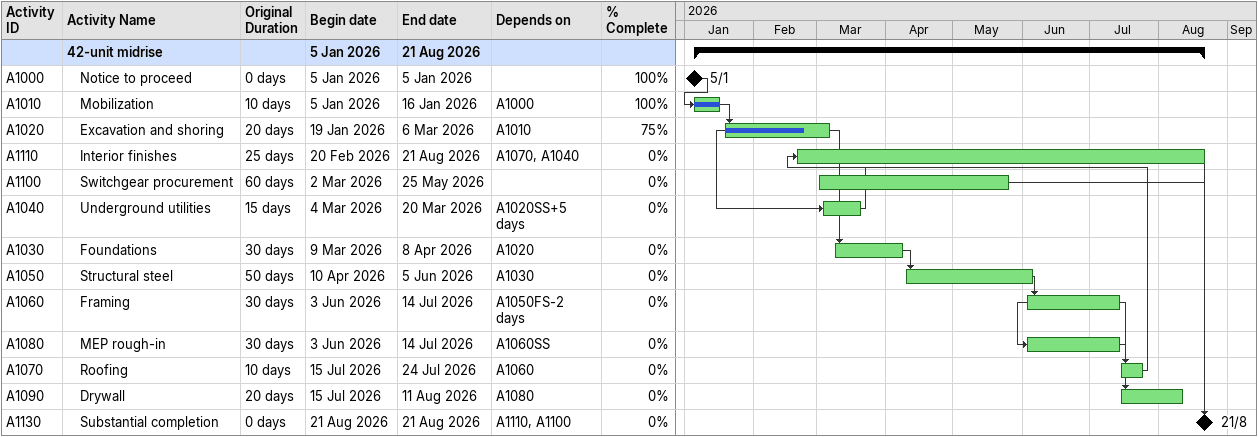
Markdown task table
| ID | Level | Task | Original duration | Start | Finish | Predecessors | % complete |
|---|---|---|---|---|---|---|---|
|  | 1 | **42-unit midrise** |  | 2026-01-05 | 2026-08-21 |  |  |
| A1000 | 2 | Notice to proceed | 0d | 2026-01-05 | 2026-01-05 |  | 100 |
| A1010 | 2 | Mobilization | 10d | 2026-01-05 | 2026-01-16 | A1000 | 100 |
| A1020 | 2 | Excavation and shoring | 20d | 2026-01-19 | 2026-03-06 | A1010 | 75 |
| A1110 | 2 | Interior finishes | 25d | 2026-02-20 | 2026-08-21 | A1070, A1040 | 0 |
| A1100 | 2 | Switchgear procurement | 60d | 2026-03-02 | 2026-05-25 |  | 0 |
| A1040 | 2 | Underground utilities | 15d | 2026-03-04 | 2026-03-20 | A1020SS+5d | 0 |
| A1030 | 2 | Foundations | 30d | 2026-03-09 | 2026-04-08 | A1020 | 0 |
| A1050 | 2 | Structural steel | 50d | 2026-04-10 | 2026-06-05 | A1030 | 0 |
| A1060 | 2 | Framing | 30d | 2026-06-03 | 2026-07-14 | A1050FS-2d | 0 |
| A1080 | 2 | MEP rough-in | 30d | 2026-06-03 | 2026-07-14 | A1060SS | 0 |
| A1070 | 2 | Roofing | 10d | 2026-07-15 | 2026-07-24 | A1060 | 0 |
| A1090 | 2 | Drywall | 20d | 2026-07-15 | 2026-08-11 | A1080 | 0 |
| A1130 | 2 | Substantial completion | 0d | 2026-08-21 | 2026-08-21 | A1110, A1100 | 0 |
